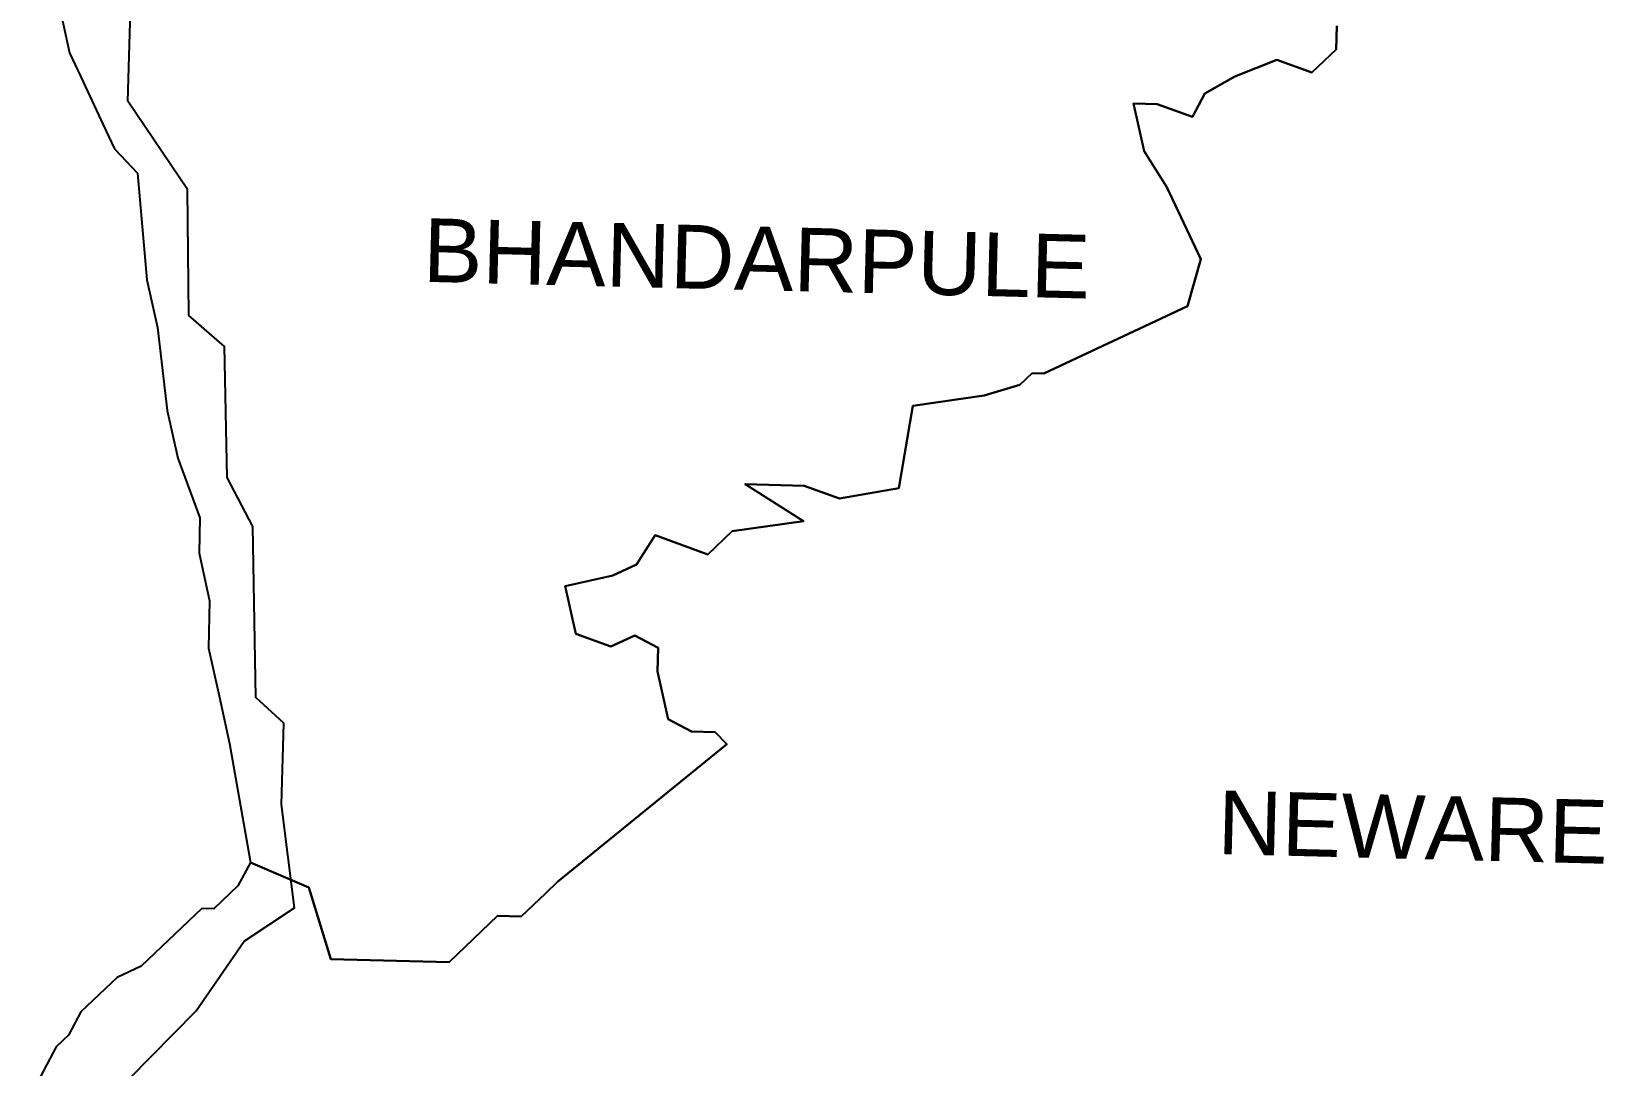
# Model space of a CAD drawing. Header units: metres. Extents: x 306399 to 345774, y 1851529 to 1914552.
# Drawn here: x 315442 to 318011, y 1893187 to 1894877 of the extents above; entities that cross this region are included whole.
import ezdxf

# ---------------------------------------------------------------- set-up
doc = ezdxf.new("R2010")
doc.units = ezdxf.units.M
doc.header["$MEASUREMENT"] = 0
for name, color, linetype in [('TALUKA BOUNDRY', 150, 'Continuous'), ('VILLAGE BOUNDRY', 5, 'Continuous'), ('VILLAGE NAME', 1, 'Continuous')]:
    doc.layers.add(name, color=color, linetype=linetype)
doc.styles.get("Standard").update_dxf_attribs({"font": 'arial.ttf'})

# ---------------------------------------------------------------- blocks, each defined once
blk = doc.blocks.new('57485')
at = {"layer": 'TALUKA BOUNDRY'}
blk.add_polyline3d([(315857.8, 1893227.3, 0), (315965.6, 1893340.8, 0), (316042.1, 1893456.5, 0), (316123.3, 1893512.7, 0), (316098.8, 1893680.7, 0), (316100, 1893814.1, 0), (316053.5, 1893855.1, 0), (316042.9, 1894134.1, 0), (315999.4, 1894213.6, 0), (315990.9, 1894427.6, 0), (315931.4, 1894476.9, 0), (315925.4, 1894682.7, 0), (315825.2, 1894825.1, 0), (315828, 1895139.1, 0)], dxfattribs=at)
at = {"layer": 'VILLAGE BOUNDRY'}
for points in [[(315709.5, 1894979.4), (315728.3, 1894902), (315747.5, 1894863.2), (315785.7, 1894785.7), (315804.8, 1894746.9), (315843.3, 1894708), (315861.6, 1894533.9), (315880.5, 1894456.5), (315899.1, 1894321), (315918, 1894243.5), (315956.1, 1894146.7), (315955.8, 1894088.7), (315974.7, 1894011.2), (315974.2, 1893933.9), (315993.2, 1893856.4), (316012, 1893779), (316049.6, 1893585.4), (316146, 1893546.2), (316184.1, 1893430), (316377.4, 1893428.9), (316455.2, 1893505.7), (316493.9, 1893505.5), (316532.8, 1893544), (316552.2, 1893563.2), (316824.2, 1893793.7), (316805, 1893813.1), (316766.3, 1893813.3), (316727.7, 1893832.9), (316708.9, 1893910.4), (316709.1, 1893949), (316670.5, 1893968.6), (316631.8, 1893949.5), (316573.9, 1893969.1), (316554.9, 1894046.6), (316632.4, 1894065.5), (316671.2, 1894084.6), (316700.5, 1894132.8), (316787.3, 1894103.3), (316826.2, 1894141.8), (316942.3, 1894160.4), (316846, 1894219), (316942.6, 1894218.4), (317000.5, 1894198.8), (317097.3, 1894217.5), (317117.4, 1894352.8), (317233.5, 1894371.5), (317291.6, 1894390.4), (317311.1, 1894409.7), (317330.4, 1894409.6), (317563.1, 1894524.3), (317582.9, 1894601.5), (317525.5, 1894717.9), (317487.2, 1894776.1), (317468.2, 1894853.5), (317506.9, 1894853.3), (317564.8, 1894833.6), (317584.4, 1894872.2), (317632.9, 1894900.9), (317700.7, 1894929.6), (317758.6, 1894909.9), (317797.5, 1894948.3), (317797.7, 1894987)], [(317797.7, 1894987), (317797.5, 1894948.3), (317758.6, 1894909.9), (317700.7, 1894929.6), (317632.9, 1894900.9), (317584.4, 1894872.2), (317564.8, 1894833.6), (317506.9, 1894853.3), (317468.2, 1894853.5), (317487.2, 1894776.1), (317525.5, 1894717.9), (317582.9, 1894601.5), (317563.1, 1894524.3), (317330.4, 1894409.6), (317311.1, 1894409.7), (317291.6, 1894390.4), (317233.5, 1894371.5), (317117.4, 1894352.8), (317097.3, 1894217.5), (317000.5, 1894198.8), (316942.6, 1894218.4), (316846, 1894219), (316942.3, 1894160.4), (316826.2, 1894141.8), (316787.3, 1894103.3), (316700.5, 1894132.8), (316671.2, 1894084.6), (316632.4, 1894065.5), (316554.9, 1894046.6), (316573.9, 1893969.1), (316631.8, 1893949.5), (316670.5, 1893968.6), (316709.1, 1893949), (316708.9, 1893910.4), (316727.7, 1893832.9), (316766.3, 1893813.3), (316805, 1893813.1), (316824.2, 1893793.7), (316552.2, 1893563.2), (316532.8, 1893544), (316493.9, 1893505.5), (316455.2, 1893505.7), (316377.4, 1893428.9), (316184.1, 1893430), (316146, 1893546.2), (316049.6, 1893585.4), (316030.1, 1893546.8), (315991.2, 1893508.4), (315971.8, 1893508.5), (315874.6, 1893412.4), (315835.9, 1893393.2), (315777.5, 1893335.6), (315758, 1893297), (315738.5, 1893277.8), (315699.4, 1893200.7)]]:
    blk.add_lwpolyline(points, dxfattribs=at)
at = {"layer": 'VILLAGE NAME', "attachment_point": 1, "rotation": 359.6762}
for s, width, heights, insert, char_height in [('BHANDARPULE', 108.17, [105.8], (316312.8, 1894643.6), 104.042), ('NEWARE', 815.559, [0], (317629.3, 1893734.2), 104.04)]:
    blk.add_mtext_dynamic_manual_height_columns(s, width=width, gutter_width=520.2, heights=heights, dxfattribs=dict(at, insert=insert, char_height=char_height))

msp = doc.modelspace()

# ---------------------------------------------------------------- block references
at = {"layer": 'VILLAGE BOUNDRY', "rotation": 358.8738758728772}
msp.add_blockref('57485', (-37403.7, 6510.7), dxfattribs=at)

doc.saveas('drawing.dxf')
